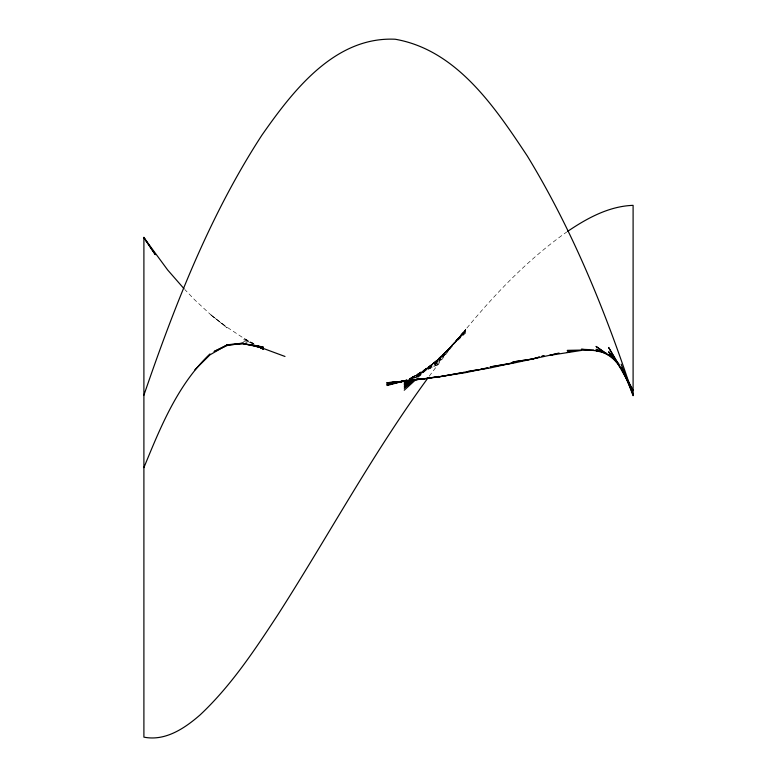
<?xml version="1.0" encoding="UTF-8"?>
<svg xmlns="http://www.w3.org/2000/svg" width="777" height="777" viewBox="0 0 777 777"><rect width="100%" height="100%" fill="white"/><g stroke="black" fill="none" stroke-linecap="round" stroke-linejoin="round"><path stroke-width="0.58" stroke-dasharray="3.88 2.91" d="M429.215 376.204C469.075 323.067 512.101 270.61 566.754 231.993M439.015 361.985L465.802 329.283L439.015 361.033L465.802 329.458L439.015 360.198L465.802 329.798L439.015 359.508L465.802 330.283L439.015 359.003L465.802 330.895L439.015 358.605L416.132 378.03M465.802 332.857L417.608 377.972M416.132 377.962L439.015 358.411L465.802 331.798L439.015 358.605L414.578 378.001M414.578 378.146L439.015 359.11L411.965 378.962M411.965 379.118L439.015 359.819L411.188 378.593M411.188 378.797L439.015 360.839L409.353 379.05M410.373 378.661L439.015 362.218L409.508 378.545L439.015 363.83L409.508 378.787M409.683 378.885L421.658 374.465L409.683 378.894L421.658 373.912L409.683 378.729M243.492 341.2L247.873 342.803M253.36 343.949L243.492 339.51L253.36 344.007M253.875 343.696L243.492 338.345L253.875 344.046M253.875 343.92L243.492 338.082L227.088 327.253L209.945 314.18L227.088 327.904L209.945 313.995L194.823 299.971L184.819 289.539"/><path stroke-width="1.17" d="M143.9 395.182C174.786 305.138 209.741 215.365 261.868 135.217C293.016 90.666 334.8 36.412 395.211 39.238C456.944 50.029 495.056 107.449 527.292 155.983C572.853 230.662 605.856 312.267 633.1 395.182M143.9 467.608C160.538 427.088 177.583 384.741 209.945 353.943M427.855 378.108C372.659 453.515 328.321 535.994 277.991 614.568C254.749 649.98 231.119 685.809 200.048 714.957C184.703 728.321 165.287 741.423 143.9 737.14L143.9 237.247M194.823 369.881L209.945 354.875L227.088 344.949L214.229 351.359M404.234 390.209L415.831 379.603M414.306 379.526L404.234 388.121L414.306 379.584M412.694 379.487L404.234 386.198L412.694 379.603M410.033 380.371L404.234 384.625L410.033 380.497M567.705 231.332C587.179 218.162 609.061 206.167 633.1 205.351L633.1 395.697L621.173 364.238M408.216 380.604L404.234 383.284L409.207 380.079M407.303 380.303L404.234 382.187L407.303 380.419M406.342 380.293L404.234 381.458L406.342 380.39M406.342 380.138L404.234 381.186L387.053 383.925L404.234 381.021L421.658 379.089L387.053 383.119L421.658 378.758L404.234 381.235L406.42 380.283M214.229 351.505L227.088 345.532L243.492 343.084L227.088 344.813L243.492 343.91L263.218 347.008L243.492 343.667L263.218 348.047L250.456 344.599M387.053 385.518L403.088 381.225L387.053 384.401L404.234 381.021L439.015 376.932L464.636 372.261L439.015 376.758L465.802 372.591L487.839 367.958M555.516 354.021L513.005 363.218L490.161 366.919L513.005 362.869L490.161 367.968L465.802 371.872L478.554 369.57M559.022 353.02L549.669 355.371L581.361 350.437L567.2 350.466L593.764 350.029M569.56 351.69L567.2 352.253L573.105 350.815M480.876 369.143L487.839 367.89M588.121 349.582L581.361 349.281L600.602 351.204M600.602 351.097L596.017 350.738L606.322 353.292M250.456 344.716L263.218 348.397L284.994 356.468M603.36 351.952L596.017 349.281L608.614 355.138L596.017 346.425L615.374 360.149M254.448 345.202L263.218 348.397L257.741 345.93M257.741 346.008L263.218 348.514L260.11 346.901M613.102 357.906L608.614 354.341L616.987 362.636M183.984 288.665L167.686 269.998L143.9 237.665L155.351 254.681L143.9 237.597M618.958 364.131L608.614 351.748L621.173 368.512L608.614 347.455L633.1 390.491L621.173 367.414L633.1 394.017M539.316 357.099L532.42 359.023L513.005 361.936L532.42 359.023L539.316 357.08M543.919 355.827L541.618 356.458L543.919 355.817M403.088 381.157L387.053 384.906L403.088 381.196M414.695 379.516L404.234 381.322L387.053 382.711L404.234 381.322L414.695 379.516M419.337 378.71L417.016 379.118L419.337 378.71M439.015 376.476L421.658 379.254L439.015 376.476M263.218 349.174L259.071 346.901L263.218 349.174"/></g></svg>
